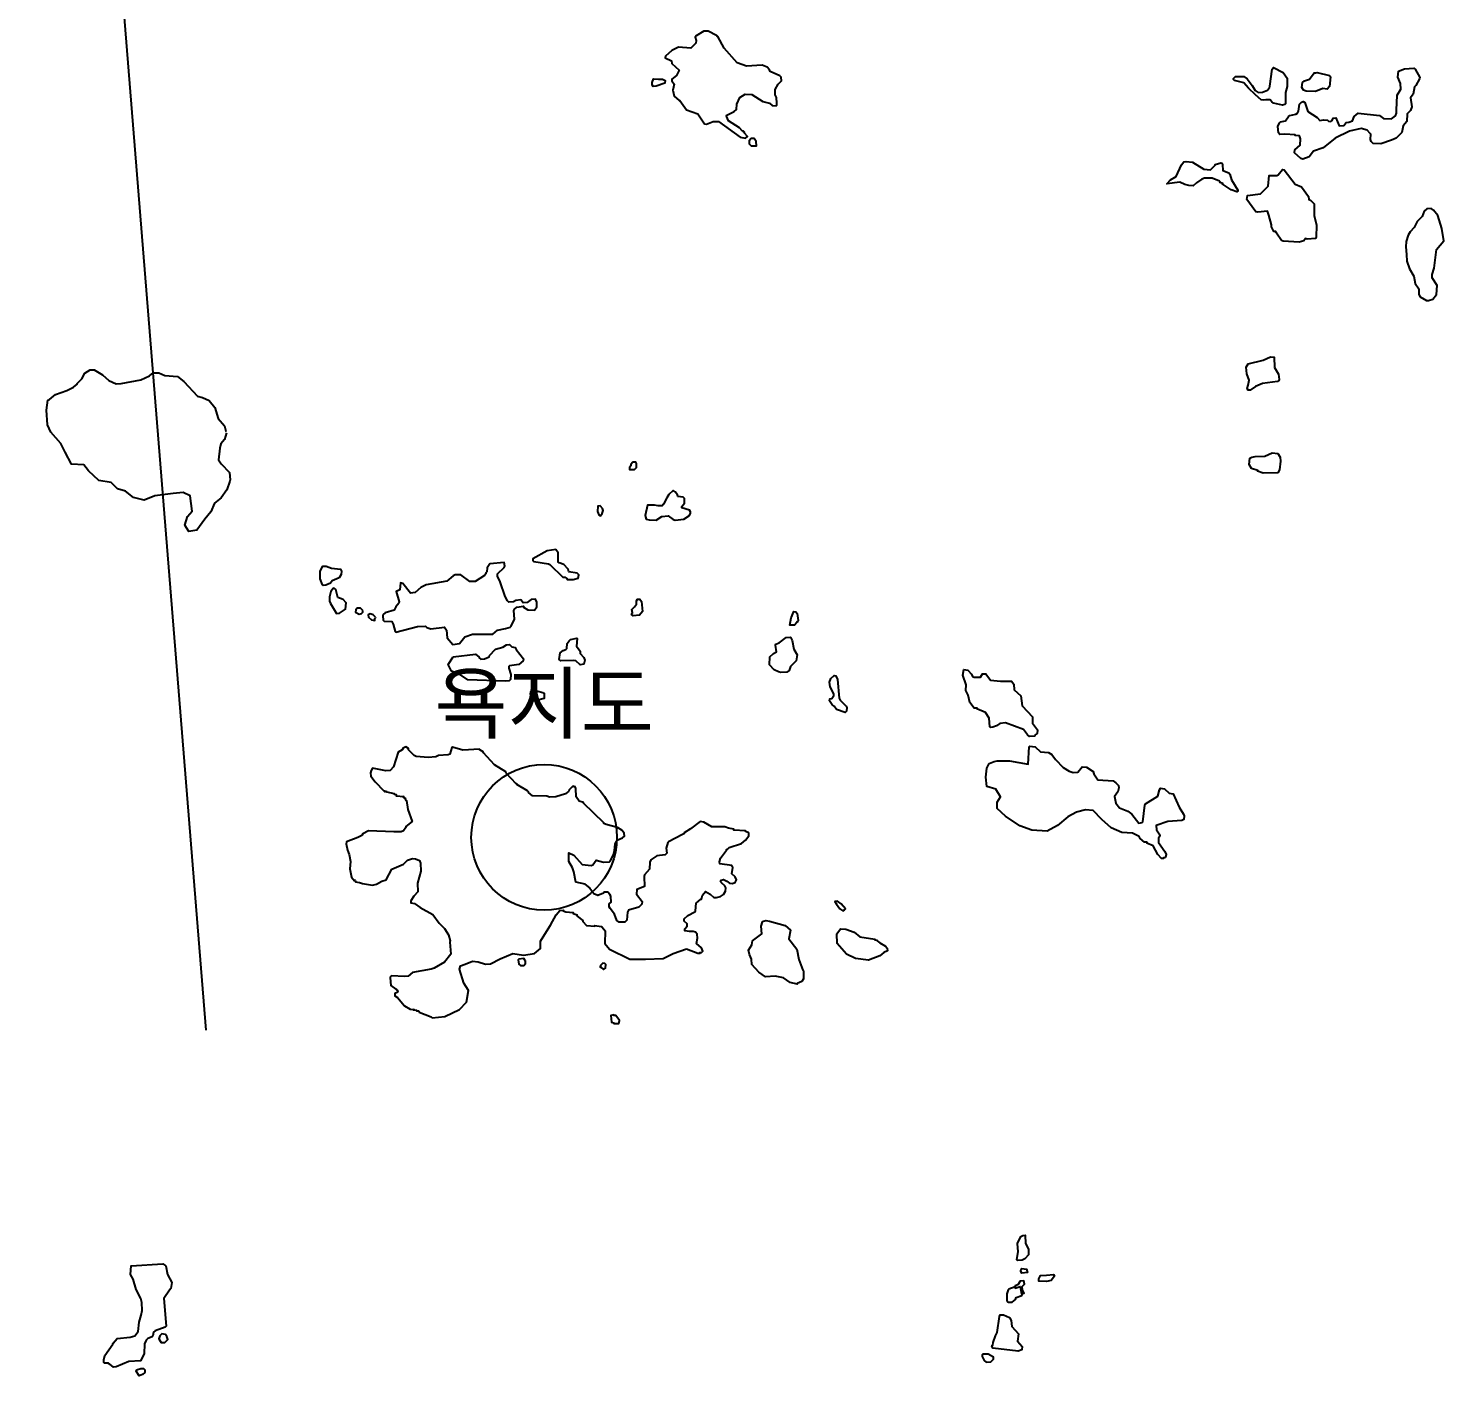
# Model space of a CAD drawing. Header units: millimetres. Extents: x -19392 to 580976, y -49129 to 736091.
# Drawn here: x 306710 to 330999, y 118267 to 141395 of the extents above; entities that cross this region are included whole.
import ezdxf
from ezdxf.enums import TextEntityAlignment as Align

# ---------------------------------------------------------------- set-up
doc = ezdxf.new("R2010")
doc.units = ezdxf.units.MM
for name, color, linetype in [('2122', 7, 'Continuous'), ('AWS', 4, 'Continuous'), ('AWS명', 2, 'Continuous'), ('티센', 6, 'Continuous')]:
    doc.layers.add(name, color=color, linetype=linetype)
doc.styles.get("Standard").update_dxf_attribs({"font": ''})
doc.styles.get('Standard').set_extended_font_data('Gulim')

msp = doc.modelspace()

# ---------------------------------------------------------------- linework, layer by layer
at = {"layer": '2122', "color": 7}
for points in [[(318650, 141054), (318541, 141252), (318529, 141252), (318522, 141270), (318379, 141348), (318303, 141345), (318173, 141267), (318154, 141244), (318170, 141187), (318167, 141141), (318079, 141054), (317867, 141071), (317755, 141015), (317642, 140918), (317636, 140887), (317749, 140837), (317755, 140791), (317881, 140678), (317831, 140587), (317756, 140521), (317756, 140496), (317794, 140434), (317770, 140334), (317795, 140228), (317881, 140156), (317893, 140156), (318002, 139997), (318202, 139926), (318315, 139755), (318347, 139752), (318465, 139793), (318465, 139793), (318552, 139793), (318928, 139526), (319015, 139511), (319053, 139538), (319000, 139594), (319000, 139612), (318988, 139612), (318981, 139631), (318963, 139634), (318916, 139688), (318727, 139809), (318690, 139884), (318696, 139906), (318821, 139968), (318864, 140000), (318870, 140094), (318920, 140207), (319013, 140266), (319126, 140258), (319314, 140140), (319432, 140109), (319476, 140071), (319545, 140065), (319556, 140076), (319557, 140109), (319549, 140206), (319529, 140255), (319525, 140346), (319580, 140434), (319637, 140496), (319631, 140556), (319631, 140556), (319605, 140578), (319442, 140652), (319430, 140680), (319387, 140727), (319305, 140764), (319036, 140745), (318874, 140800), (318650, 141054), (318650, 141054)], [(328018, 140401), (328058, 140694), (328077, 140725), (328246, 140638), (328315, 140538), (328315, 140396), (328285, 140295), (328285, 140101), (328273, 140089), (328235, 140073), (328080, 140110), (328048, 140130), (328023, 140166), (327949, 140165), (327913, 140161), (327864, 140166), (327772, 140254), (327649, 140365), (327567, 140458), (327409, 140498), (327390, 140519), (327390, 140532), (327427, 140567), (327571, 140568), (327626, 140529), (327711, 140413), (327761, 140330), (327817, 140295), (327888, 140300), (327977, 140333), (328012, 140381), (328012, 140381), (328018, 140401), (328018, 140401)], [(329371, 139786), (329436, 139808), (329460, 139880), (329529, 139940), (329898, 139901), (329966, 139844), (330104, 139839), (330173, 139895), (330191, 139939), (330187, 139988), (330203, 140245), (330265, 140352), (330258, 140445), (330214, 140558), (330226, 140658), (330326, 140702), (330488, 140711), (330509, 140692), (330589, 140552), (330586, 140526), (330520, 140415), (330496, 140390), (330478, 140265), (330428, 140202), (330453, 140046), (330429, 139984), (330372, 139927), (330366, 139796), (330304, 139721), (330280, 139608), (330186, 139511), (330186, 139511), (330102, 139472), (329918, 139413), (329787, 139416), (329756, 139453), (329743, 139488), (329749, 139575), (329737, 139590), (329684, 139647), (329583, 139677), (329384, 139631), (329137, 139511), (328931, 139341), (328762, 139284), (328688, 139190), (328582, 139149), (328545, 139159), (328438, 139258), (328444, 139309), (328538, 139390), (328544, 139496), (328524, 139552), (328450, 139555), (328450, 139568), (328275, 139580), (328187, 139573), (328162, 139598), (328155, 139708), (328180, 139770), (328199, 139788), (328286, 139808), (328336, 139882), (328336, 139882), (328361, 139901), (328464, 139921), (328492, 139937), (328510, 139971), (328523, 140090), (328560, 140127), (328585, 140137), (328616, 140124), (328666, 139965), (328826, 139863), (328873, 139810), (328935, 139824), (329003, 139816), (329021, 139800), (329061, 139794), (329086, 139810), (329104, 139854), (329149, 139858), (329205, 139720), (329286, 139727), (329323, 139780), (329371, 139786), (329371, 139786)], [(317526, 140524), (317594, 140521), (317638, 140499), (317631, 140456), (317482, 140402), (317432, 140398), (317413, 140424), (317413, 140467), (317438, 140527), (317526, 140524), (317526, 140524)], [(328805, 140631), (328827, 140634), (329040, 140587), (329058, 140563), (329040, 140397), (328997, 140353), (328927, 140360), (328797, 140309), (328641, 140318), (328591, 140334), (328565, 140377), (328578, 140464), (328609, 140496), (328696, 140521), (328777, 140628), (328805, 140631), (328805, 140631)], [(319204, 139376), (319203, 139452), (319165, 139502), (319116, 139502), (319079, 139463), (319079, 139414), (319116, 139376), (319204, 139376), (319204, 139376)], [(326249, 138724), (326309, 138792), (326409, 138852), (326502, 139052), (326540, 139102), (326578, 139111), (326690, 139096), (326884, 138976), (326996, 138963), (327076, 139048), (327076, 139060), (327176, 139085), (327189, 139082), (327202, 139055), (327208, 138954), (327309, 138914), (327328, 138892), (327358, 138792), (327466, 138617), (327466, 138599), (327447, 138589), (327352, 138621), (327196, 138724), (327209, 138729), (327159, 138751), (327165, 138758), (327152, 138773), (327027, 138823), (326896, 138822), (326851, 138805), (326759, 138744), (326759, 138744), (326702, 138690), (326627, 138694), (326557, 138712), (326472, 138752), (326249, 138724), (326249, 138724)], [(327714, 138331), (327622, 138456), (327635, 138524), (327853, 138556), (327984, 138688), (328002, 138870), (328133, 138870), (328158, 138879), (328233, 138970), (328264, 138964), (328452, 138721), (328559, 138672), (328678, 138510), (328684, 138459), (328716, 138444), (328779, 138382), (328779, 138182), (328817, 138016), (328812, 137811), (328799, 137785), (328655, 137775), (328630, 137785), (328600, 137747), (328519, 137722), (328247, 137739), (328218, 137752), (328127, 137879), (328130, 137892), (328118, 137892), (328118, 137905), (328086, 137908), (328086, 137908), (328042, 137988), (328042, 138019), (327999, 138190), (327973, 138254), (327810, 138241), (327773, 138247), (327714, 138331), (327714, 138331)], [(330359, 137515), (330368, 137397), (330412, 137266), (330488, 137141), (330507, 137017), (330570, 136923), (330570, 136823), (330595, 136785), (330702, 136720), (330739, 136723), (330815, 136745), (330877, 136824), (330889, 136980), (330801, 137111), (330801, 137167), (330838, 137279), (330874, 137598), (330999, 137749), (330967, 137961), (330897, 138180), (330823, 138271), (330784, 138304), (330709, 138298), (330666, 138254), (330628, 138166), (330541, 138078), (330492, 137978), (330421, 137899), (330388, 137847), (330356, 137738), (330349, 137646), (330349, 137646), (330359, 137515), (330359, 137515)], [(327621, 135462), (327607, 135576), (327645, 135638), (327901, 135696), (328025, 135755), (328087, 135752), (328094, 135571), (328164, 135458), (328176, 135368), (328170, 135348), (328145, 135330), (327889, 135296), (327771, 135246), (327677, 135185), (327646, 135185), (327627, 135213), (327646, 135269), (327658, 135357), (327621, 135462), (327621, 135462)], [(310170, 133624), (310115, 133474), (310022, 133337), (309905, 133245), (309841, 133093), (309739, 132971), (309602, 132780), (309465, 132756), (309397, 132868), (309441, 133015), (309519, 133108), (309489, 133367), (309367, 133425), (309196, 133411), (308883, 133367), (308698, 133293), (308517, 133342), (308380, 133450), (308243, 133489), (308131, 133596), (307921, 133631), (307745, 133797), (307662, 133900), (307451, 133914), (307344, 134119), (307266, 134266), (307099, 134462), (307041, 134589), (307021, 134843), (307047, 135012), (307073, 135021), (307179, 135112), (307373, 135176), (307487, 135237), (307549, 135285), (307549, 135298), (307628, 135376), (307677, 135476), (307771, 135533), (307839, 135533), (307984, 135446), (308090, 135347), (308215, 135291), (308305, 135297), (308640, 135361), (308789, 135430), (308852, 135480), (308951, 135481), (309052, 135435), (309270, 135419), (309380, 135335), (309616, 135083), (309700, 135060), (309816, 135009), (309910, 134885), (309967, 134697), (310074, 134570), (310099, 134482), (310099, 134482)], [(310111, 134454), (310074, 134335), (310012, 134260), (309995, 134188), (309975, 133985), (310019, 133919), (310163, 133773), (310176, 133642), (310170, 133624), (310170, 133624)], [(327931, 134049), (328056, 134106), (328150, 134097), (328194, 134035), (328200, 133966), (328182, 133816), (328151, 133766), (327901, 133761), (327801, 133796), (327807, 133805), (327700, 133839), (327663, 133908), (327675, 134014), (327706, 134036), (327763, 134045), (327931, 134049), (327931, 134049)], [(317111, 133821), (317148, 133859), (317148, 133922), (317135, 133947), (317085, 133947), (317048, 133909), (317048, 133884), (317024, 133859), (317024, 133821), (317111, 133821), (317111, 133821)], [(317670, 133337), (317613, 133227), (317588, 133199), (317517, 133196), (317453, 133212), (317338, 133210), (317295, 133035), (317314, 132967), (317364, 132956), (317482, 132955), (317582, 133017), (317693, 133026), (317776, 132962), (317813, 132953), (317957, 132969), (318057, 133032), (318076, 133075), (318075, 133094), (318057, 133122), (317925, 133163), (317925, 133187), (317969, 133244), (317969, 133325), (317950, 133347), (317856, 133356), (317850, 133387), (317812, 133440), (317774, 133462), (317699, 133392), (317670, 133337), (317670, 133337)], [(316567, 133148), (316523, 133197), (316483, 133192), (316479, 133101), (316499, 133043), (316531, 133026), (316555, 133065), (316572, 133119), (316564, 133150), (316564, 133150)], [(315764, 132447), (315616, 132427), (315366, 132289), (315367, 132263), (315386, 132242), (315635, 132204), (315661, 132192), (315884, 131976), (315917, 131972), (315949, 131950), (315955, 131931), (316061, 131935), (316143, 131957), (316155, 132013), (316130, 132041), (315986, 132065), (315973, 132112), (315898, 132193), (315817, 132218), (315804, 132230), (315805, 132394), (315764, 132447), (315764, 132447)], [(311913, 132128), (312068, 132111), (312087, 132074), (312081, 132018), (312044, 131964), (311926, 131909), (311894, 131873), (311813, 131836), (311770, 131829), (311757, 131841), (311719, 131948), (311719, 132079), (311762, 132160), (311819, 132160), (311913, 132128), (311913, 132128)], [(314132, 132011), (314037, 132015), (313998, 131997), (313893, 131905), (313538, 131842), (313444, 131797), (313351, 131710), (313269, 131697), (313138, 131865), (313094, 131877), (313088, 131758), (313020, 131728), (313076, 131553), (313070, 131527), (313014, 131463), (312990, 131405), (312833, 131364), (312802, 131333), (312796, 131308), (312802, 131233), (312815, 131220), (312946, 131211), (312972, 131165), (313003, 131040), (313015, 131028), (313390, 131129), (313528, 131130), (313550, 131108), (313615, 131085), (313853, 131118), (313884, 131064), (313884, 131064), (313897, 130931), (313997, 130819), (314110, 130838), (314203, 130950), (314334, 130995), (314683, 130996), (314764, 131065), (314901, 131090), (314977, 131115), (314996, 131134), (315051, 131254), (315044, 131403), (315051, 131422), (315094, 131459), (315207, 131476), (315207, 131456), (315283, 131413), (315394, 131410), (315439, 131467), (315438, 131542), (315413, 131595), (315338, 131592), (315269, 131541), (315201, 131535), (315163, 131585), (315078, 131572), (315038, 131552), (314956, 131546), (314932, 131565), (314894, 131640), (314805, 131894), (314805, 131894), (314761, 131989), (314761, 132033), (314874, 132140), (314886, 132164), (314874, 132224), (314632, 132202), (314586, 132132), (314581, 132068), (314562, 132047), (314562, 132032), (314537, 132004), (314381, 131901), (314287, 131900), (314132, 132011), (314132, 132011)], [(311879, 131564), (311894, 131523), (311996, 131349), (312052, 131356), (312152, 131424), (312164, 131531), (312114, 131593), (312020, 131627), (311988, 131761), (311957, 131786), (311939, 131779), (311901, 131730), (311876, 131634), (311879, 131564), (311879, 131564)], [(312452, 131401), (312411, 131441), (312356, 131443), (312330, 131411), (312325, 131373), (312388, 131341), (312427, 131348), (312448, 131371), (312452, 131401), (312452, 131401)], [(317112, 131466), (317144, 131508), (317144, 131567), (317162, 131598), (317205, 131595), (317231, 131554), (317250, 131385), (317200, 131320), (317088, 131310), (317063, 131335), (317076, 131360), (317069, 131417), (317112, 131466), (317112, 131466)], [(312669, 131290), (312630, 131325), (312574, 131343), (312542, 131328), (312549, 131290), (312602, 131240), (312659, 131230), (312659, 131262), (312676, 131283), (312676, 131283)], [(319799, 131277), (319849, 131382), (319881, 131376), (319906, 131348), (319919, 131232), (319913, 131207), (319900, 131207), (319900, 131195), (319856, 131151), (319781, 131148), (319799, 131277), (319799, 131277)], [(315934, 130730), (315953, 130750), (315959, 130838), (315990, 130882), (316012, 130901), (316121, 130929), (316127, 130919), (316115, 130789), (316178, 130701), (316178, 130663), (316241, 130592), (316260, 130551), (316242, 130483), (316179, 130470), (316104, 130538), (316073, 130544), (315848, 130540), (315822, 130562), (315834, 130675), (315890, 130714), (315934, 130730), (315934, 130730)], [(319499, 130662), (319552, 130694), (319532, 130807), (319539, 130825), (319595, 130848), (319714, 130938), (319788, 130941), (319820, 130888), (319845, 130739), (319902, 130643), (319889, 130539), (319790, 130438), (319766, 130373), (319728, 130345), (319622, 130338), (319584, 130347), (319509, 130381), (319428, 130469), (319433, 130606), (319499, 130662), (319499, 130662)], [(320535, 129972), (320472, 130091), (320459, 130172), (320484, 130232), (320540, 130285), (320565, 130281), (320597, 130216), (320623, 129898), (320641, 129863), (320745, 129758), (320754, 129737), (320749, 129673), (320730, 129652), (320579, 129700), (320537, 129761), (320506, 129783), (320461, 129853), (320467, 129885), (320498, 129891), (320535, 129941), (320535, 129972), (320535, 129972)], [(323393, 130190), (323583, 130189), (323621, 130139), (323627, 130039), (323740, 129934), (323766, 129765), (323941, 129578), (323942, 129466), (324030, 129353), (324023, 129290), (323986, 129266), (323980, 129247), (323893, 129237), (323858, 129265), (323786, 129359), (323479, 129473), (323380, 129463), (323322, 129422), (323261, 129398), (323224, 129394), (323211, 129406), (323198, 129556), (323135, 129653), (322985, 129715), (322992, 129724), (322942, 129724), (322866, 129824), (322841, 129949), (322797, 130030), (322802, 130123), (322745, 130292), (322745, 130292), (322764, 130386), (322833, 130376), (322896, 130308), (322914, 130268), (322939, 130258), (323052, 130256), (323083, 130312), (323140, 130312), (323221, 130206), (323393, 130190), (323393, 130190)], [(315452, 130016), (315537, 129996), (315549, 129980), (315562, 129980), (315563, 129889), (315431, 129858), (315406, 129870), (315325, 129961), (315331, 130010), (315343, 130023), (315452, 130016), (315452, 130016)], [(320731, 126282), (320659, 126366), (320594, 126411), (320549, 126407), (320579, 126358), (320636, 126282), (320686, 126248), (320716, 126263), (320735, 126282), (320735, 126282)], [(315216, 125306), (315241, 125343), (315241, 125381), (315215, 125431), (315128, 125418), (315115, 125405), (315128, 125330), (315154, 125306), (315216, 125306), (315216, 125306)], [(316571, 125346), (316528, 125310), (316522, 125279), (316537, 125277), (316578, 125239), (316616, 125260), (316621, 125323), (316602, 125345), (316571, 125346), (316571, 125346)], [(316843, 124311), (316855, 124362), (316793, 124450), (316755, 124450), (316755, 124461), (316705, 124449), (316718, 124336), (316755, 124324), (316755, 124311), (316843, 124311), (316843, 124311)], [(323692, 120461), (323685, 120536), (323741, 120655), (323777, 120676), (323815, 120678), (323822, 120537), (323873, 120437), (323873, 120343), (323810, 120272), (323767, 120249), (323686, 120243), (323673, 120256), (323698, 120399), (323692, 120461), (323692, 120461)], [(308649, 119304), (308663, 119386), (308656, 119523), (308638, 119592), (308562, 119748), (308511, 119923), (308461, 120003), (308473, 120154), (309016, 120187), (309068, 120154), (309098, 120005), (309174, 119869), (309156, 119762), (309130, 119737), (309037, 119593), (309076, 119119), (309058, 119100), (308889, 119037), (308858, 119012), (308846, 118949), (308833, 118933), (308762, 118906), (308733, 118879), (308702, 118814), (308697, 118643), (308635, 118520), (308435, 118510), (308217, 118419), (308173, 118415), (308111, 118465), (308085, 118468), (308085, 118468), (308085, 118481), (308017, 118484), (308004, 118496), (308004, 118540), (308023, 118615), (308162, 118806), (308167, 118827), (308234, 118903), (308456, 118931), (308539, 118951), (308596, 119024), (308614, 119186), (308649, 119304), (308649, 119304)], [(323798, 120102), (323842, 120097), (323855, 120037), (323761, 120028), (323743, 120055), (323743, 120075), (323761, 120106), (323798, 120102), (323798, 120102)], [(324180, 119995), (324305, 120005), (324318, 119976), (324262, 119901), (324184, 119885), (324049, 119891), (324049, 119929), (324080, 119988), (324180, 119995), (324180, 119995)], [(323644, 119790), (323537, 119755), (323525, 119742), (323500, 119674), (323501, 119555), (323526, 119530), (323594, 119527), (323651, 119575), (323663, 119612), (323757, 119646), (323779, 119679), (323779, 119679)], [(323802, 119684), (323769, 119737), (323768, 119799), (323806, 119837), (323793, 119893), (323731, 119887), (323693, 119824), (323644, 119809), (323644, 119770), (323731, 119799), (323756, 119675), (323802, 119684), (323802, 119684)], [(323335, 119007), (323377, 119286), (323389, 119311), (323445, 119311), (323545, 119268), (323577, 119212), (323590, 119112), (323702, 118988), (323685, 118862), (323766, 118768), (323760, 118712), (323698, 118687), (323260, 118742), (323247, 118779), (323260, 118792), (323266, 118836), (323305, 118951), (323335, 119007), (323335, 119007)], [(309053, 118837), (309102, 118887), (309089, 118938), (309065, 118975), (309001, 118987), (308965, 118949), (308952, 118899), (308990, 118837), (309053, 118837), (309053, 118837)], [(323179, 118636), (323092, 118638), (323079, 118626), (323079, 118594), (323111, 118529), (323148, 118498), (323229, 118507), (323271, 118553), (323273, 118586), (323179, 118636), (323179, 118636)], [(308638, 118392), (308685, 118392), (308711, 118365), (308711, 118321), (308672, 118290), (308610, 118267), (308561, 118345), (308567, 118370), (308638, 118392), (308638, 118392)]]:
    msp.add_lwpolyline(points, dxfattribs=at)
for points in [[(313998, 130606), (314385, 130651), (314448, 130601), (314448, 130589), (314473, 130564), (314541, 130571), (314616, 130608), (314623, 130627), (314728, 130740), (314853, 130772), (314915, 130812), (314966, 130816), (315009, 130778), (315066, 130769), (315079, 130732), (315210, 130572), (315204, 130535), (315129, 130476), (314967, 130453), (314954, 130441), (314955, 130410), (314992, 130304), (314986, 130216), (314962, 130194), (314901, 130188), (314255, 130210), (314112, 130306), (314112, 130306), (313970, 130361), (313914, 130475)], [(318003, 125594), (318201, 125519), (318238, 125519), (318232, 125529), (318264, 125531), (318283, 125554), (318263, 125610), (318176, 125685), (318194, 125775), (318187, 125844), (318161, 125878), (318121, 125894), (318059, 125890), (317975, 125902), (317975, 125940), (318018, 125984), (318018, 126022), (317962, 126071), (317962, 126109), (318029, 126165), (318149, 126231), (318161, 126247), (318173, 126378), (318248, 126447), (318261, 126447), (318279, 126516), (318329, 126578), (318410, 126530), (318473, 126478), (318522, 126473), (318589, 126492), (318589, 126492), (318639, 126528), (318674, 126586), (318678, 126644), (318665, 126676), (318606, 126725), (318588, 126752), (318602, 126770), (318638, 126783), (318696, 126757), (318741, 126721), (318790, 126716), (318840, 126735), (318862, 126780), (318839, 126829), (318785, 126879), (318802, 126993), (318784, 127011), (318784, 127024), (318577, 127054), (318571, 127085), (318589, 127148), (318689, 127286), (318690, 127300), (318715, 127308), (318738, 127332), (318951, 127402), (319019, 127459), (319075, 127531), (319075, 127574), (319062, 127590), (319018, 127606), (319018, 127606), (319018, 127618), (318818, 127633), (318818, 127646), (318723, 127667), (318663, 127691), (318437, 127688), (318300, 127771), (318237, 127778), (318071, 127652), (317963, 127588), (317957, 127569), (317938, 127555), (317695, 127432), (317682, 127420), (317658, 127322), (317670, 127238), (317639, 127210), (317496, 127188), (317390, 127119), (317377, 127081), (317371, 126963), (317284, 126862), (317278, 126837), (317285, 126662), (317154, 126612), (317148, 126530), (317243, 126406), (317238, 126358), (317186, 126310), (317011, 126255), (316993, 126224), (316993, 126224), (316981, 126087), (316944, 126052), (316850, 126049), (316812, 126080), (316768, 126192), (316693, 126286), (316680, 126317), (316680, 126366), (316711, 126398), (316706, 126501), (316692, 126529), (316655, 126567), (316592, 126567), (316580, 126551), (316486, 126507), (316417, 126541), (316344, 126627), (316344, 126639), (316267, 126706), (316104, 126739), (316072, 126913), (316047, 126982), (315984, 127095), (315985, 127241), (316071, 127202), (316215, 127043), (316371, 127025), (316397, 127034), (316452, 127115), (316580, 127080), (316684, 127090), (316684, 127090), (316696, 127101), (316752, 127210), (316771, 127281), (316782, 127391), (316801, 127442), (316826, 127467), (316907, 127499), (316939, 127530), (316938, 127580), (316894, 127630), (316819, 127679), (316626, 127729), (316588, 127747), (316588, 127759), (316237, 128093), (316237, 128105), (316162, 128127), (316113, 128204), (316105, 128345), (316092, 128377), (316055, 128388), (316055, 128376), (316042, 128376), (315990, 128322), (315984, 128303), (315931, 128257), (315761, 128201), (315655, 128197), (315606, 128212), (315362, 128218), (315293, 128279), (315293, 128279), (315292, 128291), (315274, 128308), (315093, 128416), (315093, 128429), (315080, 128429), (314913, 128610), (314907, 128630), (314710, 128753), (314521, 128956), (314515, 128974), (314457, 129009), (314453, 129023), (314165, 129002), (313991, 129054), (313979, 129050), (313941, 128938), (313916, 128922), (313747, 128915), (313704, 128887), (313572, 128880), (313367, 128898), (313329, 128914), (313235, 129010), (313235, 129035), (313191, 129060), (313141, 129041), (313125, 129010), (313054, 128972), (312974, 128716), (312922, 128653), (312843, 128647), (312843, 128647), (312618, 128695), (312592, 128658), (312580, 128614), (312587, 128558), (312664, 128462), (312812, 128309), (312824, 128309), (312831, 128290), (312850, 128300), (312856, 128291), (312988, 128262), (312989, 128250), (313025, 128241), (313025, 128223), (313156, 128207), (313138, 128201), (313182, 128173), (313175, 128164), (313189, 128141), (313201, 128141), (313225, 127985), (313295, 127779), (313190, 127692), (313190, 127679), (313146, 127617), (313106, 127603), (312982, 127600), (312546, 127621), (312453, 127569), (312433, 127541), (312362, 127503), (312362, 127503), (312172, 127433), (312166, 127394), (312187, 127286), (312216, 127214), (312236, 127095), (312227, 126969), (312255, 126823), (312305, 126764), (312318, 126770), (312324, 126746), (312395, 126731), (312447, 126713), (312615, 126688), (312687, 126703), (312777, 126753), (312849, 126779), (312849, 126779), (312950, 126960), (313148, 127045), (313216, 127114), (313303, 127143), (313357, 127141), (313423, 127109), (313442, 127062), (313448, 126930), (313388, 126719), (313393, 126575), (313323, 126498), (313275, 126418), (313275, 126386), (313338, 126371), (313432, 126303), (313432, 126303), (313651, 126181), (313758, 126032), (313851, 125945), (313851, 125945), (313920, 125833), (313952, 125732), (313952, 125732), (313945, 125708), (313959, 125501), (313853, 125367), (313675, 125262), (313623, 125243), (313304, 125187), (313230, 125124), (313167, 125118), (312941, 125129), (312923, 125117), (312917, 125098), (312930, 124967), (313016, 124901), (313029, 124901), (313029, 124888), (313049, 124874), (313037, 124846), (312999, 124830), (312999, 124786), (313044, 124761), (313163, 124618), (313263, 124556), (313332, 124553), (313313, 124546), (313369, 124540), (313369, 124528), (313406, 124531), (313419, 124509), (313625, 124426), (313638, 124410), (313857, 124431), (314112, 124551), (314232, 124679), (314261, 124877), (314183, 125006), (314183, 125006), (314110, 125243), (314124, 125301), (314204, 125333), (314334, 125383), (314428, 125370), (314558, 125330), (314644, 125339), (314805, 125420), (315026, 125515), (315210, 125486), (315394, 125515), (315501, 125600), (315501, 125727), (315600, 125890), (315671, 126000), (315768, 126177), (315831, 126252), (315894, 126255), (315887, 126246), (315935, 126232), (316062, 126215), (316062, 126202), (316131, 126175), (316125, 126165), (316131, 126156), (316223, 126079), (316223, 126066), (316288, 125997), (316432, 125982), (316432, 125995), (316538, 125979), (316557, 125967), (316608, 125903), (316601, 125686), (316601, 125686), (316684, 125586), (317031, 125416), (317301, 125416), (317605, 125430), (317775, 125515)], [(323201, 128775), (323282, 128811), (323338, 128820), (323550, 128820), (323867, 128762), (323887, 129059), (323899, 129072), (323987, 129059), (324081, 128978), (324218, 128967), (324275, 128929), (324338, 128846), (324469, 128705), (324569, 128643), (324641, 128621), (324720, 128628), (324794, 128718), (324869, 128712), (324982, 128638), (324994, 128597), (325063, 128495), (325326, 128477), (325374, 128444), (325420, 128396), (325426, 128359), (325407, 128290), (325352, 128208), (325371, 128093), (325434, 128015), (325577, 127959), (325646, 127903), (325646, 127903), (325766, 127751), (325822, 127760), (325835, 127772), (325871, 128059), (325883, 128085), (326095, 128217), (326120, 128323), (326138, 128354), (326207, 128342), (326289, 128267), (326357, 128252), (326462, 128023), (326534, 127906), (326546, 127875), (326540, 127812), (326503, 127796), (326265, 127780), (326066, 127711), (326072, 127636), (326129, 127549), (326129, 127530), (326104, 127493), (326104, 127417), (326211, 127265), (326236, 127211), (326224, 127164), (326193, 127158), (326190, 127146), (326159, 127143), (326092, 127214), (326011, 127364), (326011, 127364), (325904, 127407), (325911, 127417), (325900, 127427), (325863, 127427), (325792, 127488), (325773, 127525), (325773, 127525), (325659, 127578), (325476, 127590), (325292, 127670), (325134, 127816), (324981, 127969), (324852, 127981), (324700, 127939), (324547, 127859), (324370, 127712), (324193, 127615), (323930, 127633), (323723, 127706), (323478, 127871), (323337, 128005), (323337, 128109), (323393, 128201), (323314, 128335), (323160, 128378), (323142, 128543), (323160, 128695)], [(319126, 125325), (319120, 125419), (319085, 125499), (319070, 125569), (319125, 125664), (319140, 125734), (319300, 125851), (319287, 125982), (319311, 126057), (319324, 126069), (319368, 126079), (319430, 126070), (319696, 125993), (319787, 125915), (319762, 125765), (319900, 125590), (319932, 125409), (320001, 125229), (320014, 125216), (320015, 125079), (319984, 125035), (319902, 125000), (319902, 124988), (319783, 125015), (319783, 125015), (319667, 125097), (319525, 125125), (319363, 125111), (319249, 125196)], [(320587, 125849), (320648, 125937), (320742, 125931), (320880, 125881), (320980, 125800), (321237, 125761), (321237, 125748), (321274, 125742), (321276, 125729), (321323, 125695), (321419, 125642), (321450, 125605), (321457, 125559), (321394, 125530), (321394, 125530), (321325, 125472), (321127, 125401), (320907, 125430), (320751, 125501), (320588, 125685)]]:
    msp.add_lwpolyline(points, close=True, dxfattribs=at)
at = {"layer": 'AWS'}
msp.add_circle((315562, 127508), 1250, dxfattribs=at)
at = {"layer": '티센'}
msp.add_lwpolyline([(306710, 162026), (309754, 124199)], dxfattribs=at)

# ---------------------------------------------------------------- texts
at = {"layer": 'AWS명'}
msp.add_text('욕지도', height=1000, dxfattribs=at).set_placement((315562, 129008), align=Align.BOTTOM_CENTER)

doc.saveas('drawing.dxf')
